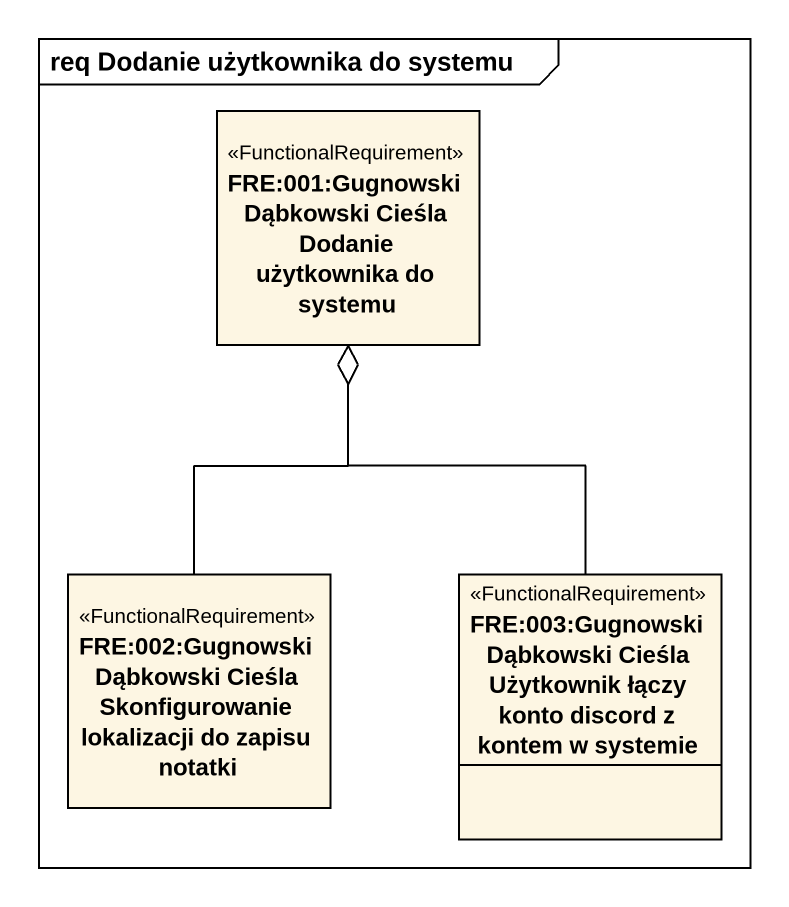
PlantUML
@startuml
mainframe req Dodanie użytkownika do systemu
hide circle
hide empty members
class "FRE:001:Gugnowski Dąbkowski Cieśla Dodanie użytkownika do systemu" as FRE_001_Gugnowski_Dąbkowski <<FunctionalRequirement>>
class "FRE:002:Gugnowski Dąbkowski Cieśla Skonfigurowanie lokalizacji do zapisu notatki" as FRE_002_Gugnowski_Dąbkowski <<FunctionalRequirement>>
class "FRE:003:Gugnowski Dąbkowski Cieśla Użytkownik łączy konto discord z kontem w systemie" as FRE_003_Gugnowski_Dąbkowski <<FunctionalRequirement>>
FRE_002_Gugnowski_Dąbkowski -up-o FRE_001_Gugnowski_Dąbkowski
FRE_003_Gugnowski_Dąbkowski -up-o FRE_001_Gugnowski_Dąbkowski
@enduml
